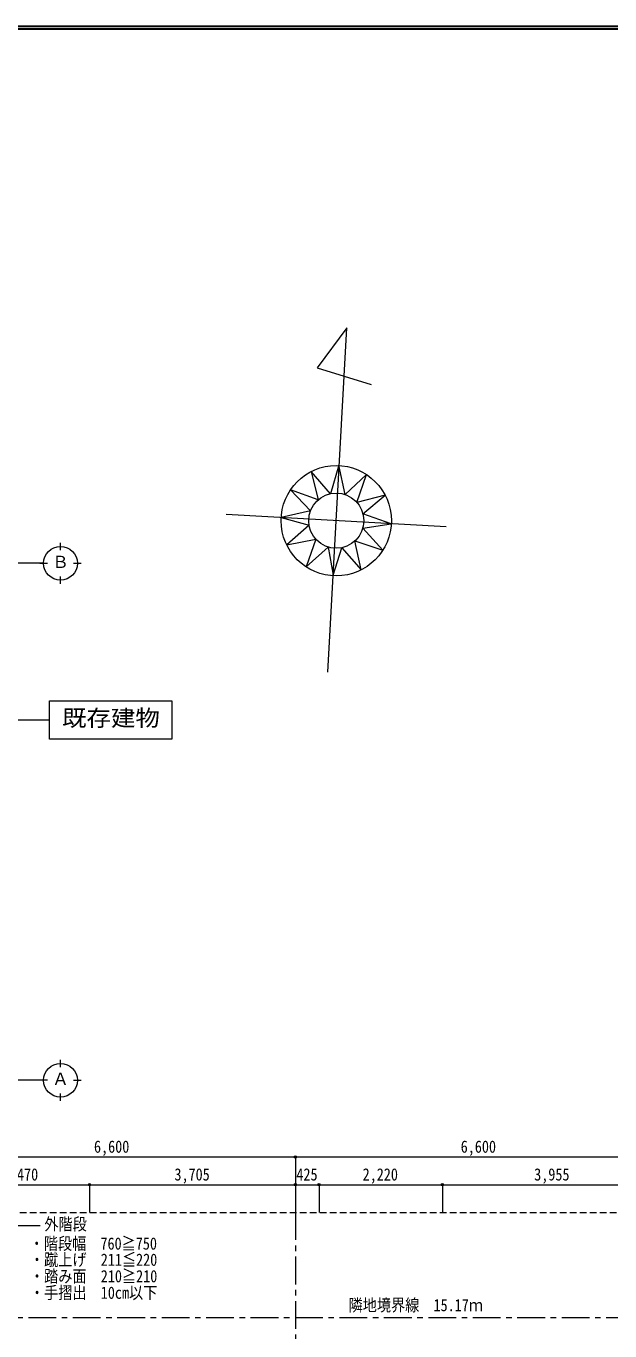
# Model space of a CAD drawing. Units: millimetres at full size. Extents: x -443943 to 462275, y -43546 to 79452.
# Drawn here: x -115368 to -104860, y -7199 to 16273 of the extents above; entities that cross this region are included whole.
import ezdxf
from ezdxf.enums import TextEntityAlignment as Align

# ---------------------------------------------------------------- set-up
doc = ezdxf.new("R2010")
doc.units = ezdxf.units.MM
doc.header["$LTSCALE"] = 100
doc.header["$PDMODE"] = 32
doc.header["$PDSIZE"] = 40
doc.linetypes.add('CHAIN1', pattern=[8, 5, -1, 1, -1])
doc.linetypes.add('DASHED1', pattern=[1.8, 1.2, -0.6])
for name, color, linetype, lineweight in [('4-1_通り芯', 4, 'Continuous', 9), ('4-2_躯体', 3, 'Continuous', 20), ('4-4_寸法', 7, 'Continuous', 15), ('4-F__', 4, 'Continuous', 9)]:
    doc.layers.add(name, color=color, linetype=linetype, lineweight=lineweight)
doc.styles.add('ＭＳ ゴシック', font='')
doc.styles.get('ＭＳ ゴシック').set_extended_font_data('MS Gothic')

msp = doc.modelspace()

# ---------------------------------------------------------------- linework, layer by layer
at = {"layer": '4-1_通り芯', "color": 5, "lineweight": 30}
for p, q in [((-134034.3, 16273.1), (-78634.3, 16273.1)), ((-133984.3, 16223.1), (-78684.3, 16223.1))]:
    msp.add_line(p, q, dxfattribs=at)
at = {"layer": '4-1_通り芯', "color": 7, "lineweight": 15}
for p, q in [((-107804.1, 7267.6), (-111767.1, 7485)), ((-114748.2, 6845.3), (-114748.2, 6980.3)), ((-115119.4, 6609.1), (-114984.4, 6609.1)), ((-114511.9, 6609.1), (-114376.9, 6609.1)), ((-114748.2, 6237.8), (-114748.2, 6372.8)), ((-114748.2, -2454.7), (-114748.2, -2319.7)), ((-114984.4, -2690.9), (-115119.4, -2690.9)), ((-114511.9, -2690.9), (-114376.9, -2690.9)), ((-114748.2, -3062.2), (-114748.2, -2927.2)), ((-115116.7, -5309), (-118557.5, -5309))]:
    msp.add_line(p, q, dxfattribs=at)
at = {"layer": '4-1_通り芯', "linetype": 'CHAIN1'}
for p, q in [((-115051.9, 6609.1), (-127282.4, 6609.1)), ((-115051.9, -2690.9), (-127282.4, -2690.9)), ((-110520.7, -5062.1), (-110520.7, -19068.1))]:
    msp.add_line(p, q, dxfattribs=at)
at = {"layer": '4-1_通り芯', "color": 2, "lineweight": 15}
msp.add_line((-119636.9, 3792.1), (-114948.2, 3792.1), dxfattribs=at)
at = {"layer": '4-1_通り芯', "color": 7, "lineweight": 15}
msp.add_lwpolyline([(-109935.1, 4651.7), (-109595.3, 10843.9), (-110131.5, 10128), (-109154.3, 9826)], dxfattribs=at)
msp.add_lwpolyline([(-109241.7, 8206.2), (-109623.6, 7845.2), (-109736.2, 8372.7), (-109887.6, 7861.8), (-110233.9, 8261.5), (-110112, 7749.9), (-110608.2, 7931.2), (-110250, 7550.7), (-110776.4, 7430.6), (-110275, 7295.1), (-110676.8, 6940.1), (-110154, 7043.9), (-110326.6, 6544.5), (-109932.5, 6902.4), (-109839.2, 6395.9), (-109683.6, 6890.7), (-109337.3, 6491.1), (-109449.9, 7010.9), (-108946.7, 6846.4), (-109308, 7242.1), (-108794.8, 7321.9), (-109304.9, 7498.9), (-108906.6, 7836.6), (-109415, 7706.1)], close=True, dxfattribs=at)
at = {"layer": '4-1_通り芯', "color": 2, "lineweight": 15}
msp.add_lwpolyline([(-114948.2, 4136.4), (-112743.1, 4136.4), (-112743.1, 3447.8), (-114948.2, 3447.8)], close=True, dxfattribs=at)
at = {"layer": '4-1_通り芯', "color": 7, "lineweight": 15}
for centre, radius in [((-109785.6, 7376.3), 992.2), ((-109785.6, 7376.3), 496.1), ((-114748.2, 6609.1), 303.8), ((-114748.2, -2690.9), 303.8)]:
    msp.add_circle(centre, radius, dxfattribs=at)
at = {"layer": '4-2_躯体', "linetype": 'DASHED1'}
msp.add_line((-126282.4, -5069.3), (-86470.7, -5069.3), dxfattribs=at)
at = {"layer": '4-4_寸法'}
for p, q in [((-117120.7, -4069.3), (-110520.7, -4069.3)), ((-110520.7, -4069.3), (-110520.7, -4569.3)), ((-110520.7, -4069.3), (-103920.7, -4069.3)), ((-116695.7, -4569.3), (-114225.7, -4569.3)), ((-114225.7, -4569.3), (-114225.7, -5069.3)), ((-114225.7, -4569.3), (-110520.7, -4569.3)), ((-110520.7, -4569.3), (-110520.7, -5069.3)), ((-110520.7, -4569.3), (-110095.7, -4569.3)), ((-110095.7, -4569.3), (-110095.7, -5069.3)), ((-110095.7, -4569.3), (-107875.7, -4569.3)), ((-107875.7, -4569.3), (-107875.7, -5069.3)), ((-107875.7, -4569.3), (-103920.7, -4569.3))]:
    msp.add_line(p, q, dxfattribs=at)
for p in [(-110520.7, -4069.3), (-114225.7, -4569.3), (-110520.7, -4569.3), (-110095.7, -4569.3), (-107875.7, -4569.3)]:
    msp.add_point(p, dxfattribs=at)
at = {"layer": '4-F__', "linetype": 'CHAIN1'}
msp.add_line((-102826.8, -6963), (-118000, -6963.1), dxfattribs=at)

# ---------------------------------------------------------------- texts
at = {"layer": '4-1_通り芯', "color": 7, "style": 'ＭＳ ゴシック'}
for s, p in [('Ｂ', (-114898.2, 6459.1)), ('Ａ', (-114898.2, -2840.9))]:
    msp.add_text(s, height=219.9, dxfattribs=at).set_placement(p, align=Align.BOTTOM_LEFT)
at = {"layer": '4-1_通り芯', "color": 2, "style": 'ＭＳ ゴシック', "width": 1.1}
msp.add_text('既存建物', height=293.3, dxfattribs=at).set_placement((-114720.7, 3592.1), align=Align.BOTTOM_LEFT)
at = {"layer": '4-1_通り芯', "color": 7, "style": 'ＭＳ ゴシック', "width": 0.85}
for s, p in [('外階段', (-115039.1, -5453)), ('・階段幅\u3000760≧750', (-115303.9, -5802.7)), ('・蹴上げ\u3000211≦220', (-115298.8, -6093.5)), ('・踏み面\u3000210≧210', (-115298.3, -6390.4)), ('・手摺出\u300010cm以下', (-115298.3, -6687.3))]:
    msp.add_text(s, height=219.9, dxfattribs=at).set_placement(p, align=Align.BOTTOM_LEFT)
at = {"layer": '4-4_寸法', "style": 'ＭＳ ゴシック', "width": 0.85}
for s, p in [('6,600', (-114145.7, -4059.3)), ('6,600', (-107545.7, -4059.3)), ('2,470', (-115785.7, -4559.3)), ('3,705', (-112698.2, -4559.3)), ('425', (-110503.2, -4559.3)), ('2,220', (-109310.7, -4559.3)), ('3,955', (-106223.2, -4559.3))]:
    msp.add_text(s, height=219.9, dxfattribs=at).set_placement(p, align=Align.BOTTOM_LEFT)
at = {"layer": '4-F__', "color": 7, "style": 'ＭＳ ゴシック', "width": 0.85}
msp.add_text('隣地境界線\u300015.17ｍ', height=219.9, rotation=0.001, dxfattribs=at).set_placement((-109564.5, -6910.1), align=Align.BOTTOM_LEFT)

doc.saveas('drawing.dxf')
